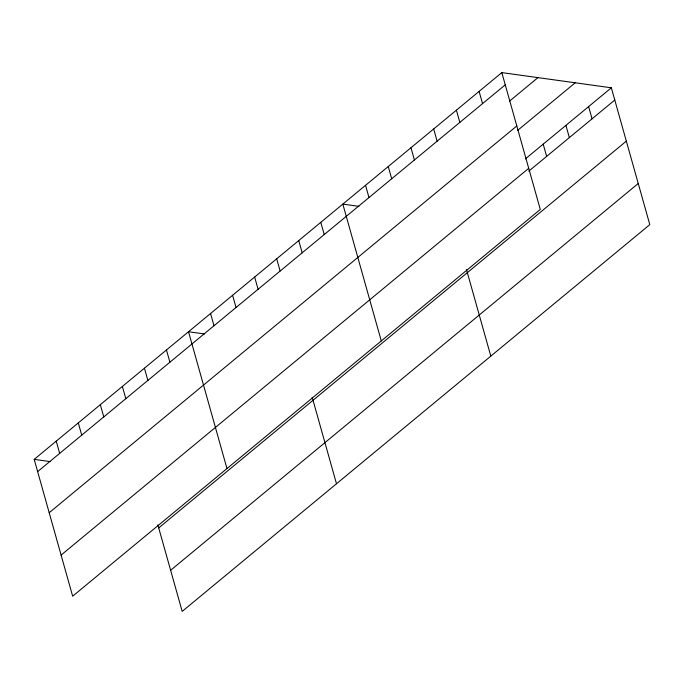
<?xml version="1.0" encoding="UTF-8"?>
<svg xmlns="http://www.w3.org/2000/svg" width="684" height="684" viewBox="0 0 684 684"><rect width="100%" height="100%" fill="white"/><g stroke="black" fill="none" stroke-linecap="round" stroke-linejoin="round"><path stroke-width="1.03" d="M501.817 72.607L540.283 209.424L72.658 596.2L34.2 459.374L501.817 72.607L611.342 87.8L649.8 224.626L182.183 611.393L157.85 524.833M37.637 471.609L505.262 84.833M509.571 101.104L537.966 77.617M49.197 512.718L516.813 125.95M517.608 130.422L575.201 82.79M525.355 158.919L611.342 87.8M61.098 555.083L528.723 168.307M528.792 171.154L614.779 100.035M158.714 527.92L626.339 141.143M170.624 570.276L638.24 183.509M358.895 206.337L342.829 204.106L381.287 340.931M204.576 333.972L188.519 331.74L226.977 468.566M34.2 459.374L50.265 461.606M588.625 106.584L592.062 118.819M565.916 125.377L569.353 137.604M543.199 144.162L546.644 156.388M479.108 91.391L482.545 103.617M456.399 110.175L459.836 122.41M433.682 128.968L437.119 141.195M466.479 269.564L490.813 356.125M410.973 147.753L414.41 159.979M388.255 166.537L391.693 178.763M365.547 185.321L368.984 197.548M320.787 222.343L324.225 234.569M298.737 240.571L302.174 252.806M276.695 258.808L280.132 271.035M312.161 397.199L336.494 483.759M254.653 277.046L258.09 289.272M232.603 295.274L236.04 307.501M210.561 313.511L213.998 325.738M166.468 349.977L169.906 362.204M144.427 368.214L147.864 380.441M122.376 386.443L125.813 398.669M100.334 404.68L103.771 416.907M78.292 422.909L81.729 435.144M56.242 441.146L59.679 453.372"/></g></svg>
